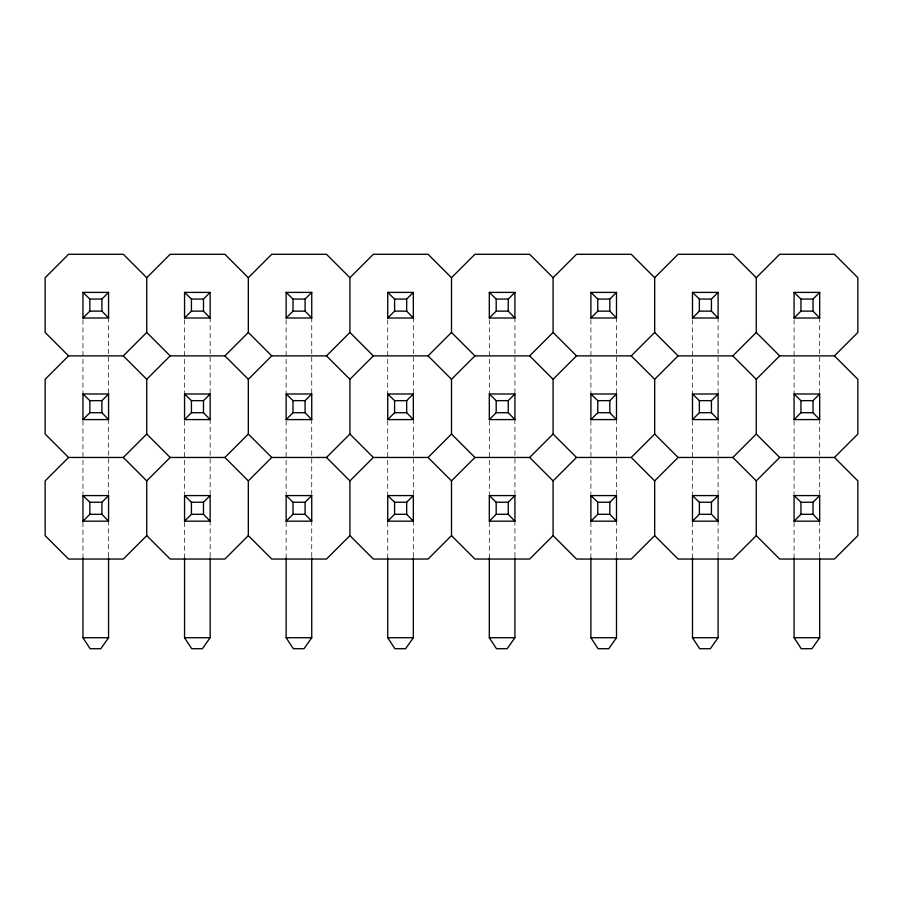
<?xml version="1.0" encoding="UTF-8"?>
<svg xmlns="http://www.w3.org/2000/svg" width="903" height="903" viewBox="0 0 903 903"><rect width="100%" height="100%" fill="white"/><g stroke="black" fill="none" stroke-linecap="round" stroke-linejoin="round"><path stroke-width="0.68" stroke-dasharray="4.51 3.39" d="M819.676 317.563L819.676 393.031M819.676 419.15L819.676 494.505M819.676 520.738L819.676 558.054M794.076 319.73L794.076 393.031M794.076 420.753L794.076 494.505M794.076 522.194L794.076 558.054M718.088 317.563L718.088 393.031M718.088 419.15L718.088 494.505M718.088 520.738L718.088 558.054M692.488 319.73L692.488 393.031M692.488 420.753L692.488 494.505M692.488 522.194L692.488 558.054M616.501 317.563L616.501 393.031M616.501 419.15L616.501 494.505M616.501 520.738L616.501 558.054M590.901 319.73L590.901 393.031M590.901 420.753L590.901 494.505M590.901 522.194L590.901 558.054M514.913 317.563L514.913 393.031M514.913 419.15L514.913 494.505M514.913 520.738L514.913 558.054M489.313 319.73L489.313 393.031M489.313 420.753L489.313 494.505M489.313 522.194L489.313 558.054M413.326 317.563L413.326 393.031M413.326 419.15L413.326 494.505M413.326 520.738L413.326 558.054M387.726 319.73L387.726 393.031M387.726 420.753L387.726 494.505M387.726 522.194L387.726 558.054M311.738 317.563L311.738 393.031M311.738 419.15L311.738 494.505M311.738 520.738L311.738 558.054M286.138 319.73L286.138 393.031M286.138 420.753L286.138 494.505M286.138 522.194L286.138 558.054M210.151 317.563L210.151 393.031M210.151 419.15L210.151 494.505M210.151 520.738L210.151 558.054M184.551 319.73L184.551 393.031M184.551 420.753L184.551 494.505M184.551 522.194L184.551 558.054M108.563 317.563L108.563 393.031M108.563 419.15L108.563 494.505M108.563 520.738L108.563 558.054M82.963 319.73L82.963 393.031M82.963 420.753L82.963 494.505M82.963 522.194L82.963 558.054"/><path stroke-width="1.35" d="M108.563 558.054L108.563 637.721L100.82 648.715L90.131 648.715L82.963 637.721L82.963 558.054M210.151 558.054L210.151 637.721L202.407 648.715L191.718 648.715L184.551 637.721L184.551 558.054M311.738 558.054L311.738 637.721L303.995 648.715L293.306 648.715L286.138 637.721L286.138 558.054M413.326 558.054L413.326 637.721L405.582 648.715L394.893 648.715L387.726 637.721L387.726 558.054M514.913 558.054L514.913 637.721L507.17 648.715L496.481 648.715L489.313 637.721L489.313 558.054M616.501 558.054L616.501 637.721L608.757 648.715L598.068 648.715L590.901 637.721L590.901 558.054M718.088 558.054L718.088 637.721L710.345 648.715L699.656 648.715L692.488 637.721L692.488 558.054M819.676 558.054L819.676 637.721L811.932 648.715L801.243 648.715L794.076 637.721L794.076 558.054M82.963 318.003L89.837 311.129L101.904 311.129L108.563 318.003L82.963 318.003L82.963 292.403L108.563 292.403L108.563 318.003M101.904 311.129L101.904 299.062L108.563 292.403M68.572 355.872L45.15 379.294L45.15 434.038L68.572 457.46L123.316 457.46L146.737 434.038L146.737 379.294L123.316 355.872L68.572 355.872L45.15 332.451L45.15 277.706L68.572 254.285L123.316 254.285L146.737 277.706L146.737 332.451L170.159 355.872L224.903 355.872L248.325 379.294L248.325 434.038L224.903 457.46L170.159 457.46L146.737 480.881L146.737 535.626L123.316 559.047L68.572 559.047L45.15 535.626L45.15 480.881L68.572 457.46M146.737 277.706L170.159 254.285L224.903 254.285L248.325 277.706L248.325 332.451L224.903 355.872M123.316 355.872L146.737 332.451M82.963 419.59L89.837 412.716L101.904 412.716L108.563 419.59L82.963 419.59L82.963 393.99L108.563 393.99L108.563 419.59M101.904 412.716L101.904 400.65L108.563 393.99M184.551 318.003L191.425 311.129L203.491 311.129L210.151 318.003L184.551 318.003L184.551 292.403L210.151 292.403L210.151 318.003M203.491 311.129L203.491 299.062L210.151 292.403M146.737 379.294L170.159 355.872M248.325 277.706L271.747 254.285L326.491 254.285L349.912 277.706L349.912 332.451L326.491 355.872L271.747 355.872L248.325 379.294M82.963 521.178L89.837 514.304L101.904 514.304L108.563 521.178L82.963 521.178L82.963 495.578L108.563 495.578L108.563 521.178M101.904 514.304L101.904 502.237L108.563 495.578M184.551 419.59L191.425 412.716L203.491 412.716L210.151 419.59L184.551 419.59L184.551 393.99L210.151 393.99L210.151 419.59M203.491 412.716L203.491 400.65L210.151 393.99M286.138 318.003L293.012 311.129L305.079 311.129L311.738 318.003L286.138 318.003L286.138 292.403L311.738 292.403L311.738 318.003M305.079 311.129L305.079 299.062L311.738 292.403M349.912 277.706L373.334 254.285L428.078 254.285L451.5 277.706L451.5 332.451L428.078 355.872L373.334 355.872L349.912 379.294L349.912 434.038L326.491 457.46L271.747 457.46L248.325 480.881L248.325 535.626L224.903 559.047L170.159 559.047L146.737 535.626M184.551 521.178L191.425 514.304L203.491 514.304L210.151 521.178L184.551 521.178L184.551 495.578L210.151 495.578L210.151 521.178M184.551 495.578L191.425 502.237L203.491 502.237L210.151 495.578M286.138 419.59L293.012 412.716L305.079 412.716L311.738 419.59L286.138 419.59L286.138 393.99L311.738 393.99L311.738 419.59M305.079 412.716L305.079 400.65L311.738 393.99M387.726 318.003L394.6 311.129L394.6 299.062L387.726 292.403L387.726 318.003L413.326 318.003L413.326 292.403L387.726 292.403M413.326 318.003L406.666 311.129L406.666 299.062L413.326 292.403M451.5 277.706L474.922 254.285L529.666 254.285L553.087 277.706L553.087 332.451L529.666 355.872L474.922 355.872L451.5 379.294L451.5 434.038L428.078 457.46L373.334 457.46L349.912 480.881L349.912 535.626L326.491 559.047L271.747 559.047L248.325 535.626M286.138 521.178L293.012 514.304L305.079 514.304L311.738 521.178L286.138 521.178L286.138 495.578L311.738 495.578L311.738 521.178M286.138 495.578L293.012 502.237L305.079 502.237L311.738 495.578M387.726 419.59L394.6 412.716L406.666 412.716L413.326 419.59L387.726 419.59L387.726 393.99L413.326 393.99L413.326 419.59M387.726 393.99L394.6 400.65L406.666 400.65L413.326 393.99M489.313 318.003L496.187 311.129L496.187 299.062L489.313 292.403L489.313 318.003L514.913 318.003L514.913 292.403L489.313 292.403M514.913 318.003L508.254 311.129L508.254 299.062L514.913 292.403M553.087 277.706L576.509 254.285L631.253 254.285L654.675 277.706L654.675 332.451L631.253 355.872L576.509 355.872L553.087 379.294L553.087 434.038L529.666 457.46L474.922 457.46L451.5 434.038M387.726 521.178L394.6 514.304L406.666 514.304L413.326 521.178L387.726 521.178L387.726 495.578L413.326 495.578L413.326 521.178M387.726 495.578L394.6 502.237L406.666 502.237L413.326 495.578M489.313 419.59L496.187 412.716L508.254 412.716L514.913 419.59L489.313 419.59L489.313 393.99L514.913 393.99L514.913 419.59M489.313 393.99L496.187 400.65L508.254 400.65L514.913 393.99M590.901 318.003L597.775 311.129L609.841 311.129L616.501 318.003L590.901 318.003L590.901 292.403L616.501 292.403L616.501 318.003M609.841 311.129L609.841 299.062L616.501 292.403M349.912 535.626L373.334 559.047L428.078 559.047L451.5 535.626L451.5 480.881L474.922 457.46M654.675 277.706L678.097 254.285L732.841 254.285L756.262 277.706L756.262 332.451L732.841 355.872L678.097 355.872L654.675 379.294L654.675 434.038L631.253 457.46L576.509 457.46L553.087 480.881L553.087 535.626L529.666 559.047L474.922 559.047L451.5 535.626M489.313 521.178L496.187 514.304L508.254 514.304L514.913 521.178L489.313 521.178L489.313 495.578L514.913 495.578L514.913 521.178M489.313 495.578L496.187 502.237L508.254 502.237L514.913 495.578M590.901 419.59L597.775 412.716L609.841 412.716L616.501 419.59L590.901 419.59L590.901 393.99L616.501 393.99L616.501 419.59M590.901 393.99L597.775 400.65L609.841 400.65L616.501 393.99M692.488 318.003L699.362 311.129L711.429 311.129L718.088 318.003L692.488 318.003L692.488 292.403L718.088 292.403L718.088 318.003M711.429 311.129L711.429 299.062L718.088 292.403M756.262 277.706L779.684 254.285L834.428 254.285L857.85 277.706L857.85 332.451L834.428 355.872L779.684 355.872L756.262 379.294L756.262 434.038L732.841 457.46L678.097 457.46L654.675 480.881L654.675 535.626L631.253 559.047L576.509 559.047L553.087 535.626M590.901 521.178L597.775 514.304L609.841 514.304L616.501 521.178L590.901 521.178L590.901 495.578L616.501 495.578L616.501 521.178M590.901 495.578L597.775 502.237L609.841 502.237L616.501 495.578M692.488 419.59L699.362 412.716L711.429 412.716L718.088 419.59L692.488 419.59L692.488 393.99L718.088 393.99L718.088 419.59M711.429 412.716L711.429 400.65L718.088 393.99M794.076 318.003L800.95 311.129L800.95 299.062L794.076 292.403L794.076 318.003L819.676 318.003L819.676 292.403L794.076 292.403M819.676 318.003L813.016 311.129L813.016 299.062L819.676 292.403M692.488 521.178L699.362 514.304L711.429 514.304L718.088 521.178L692.488 521.178L692.488 495.578L718.088 495.578L718.088 521.178M711.429 514.304L711.429 502.237L718.088 495.578M794.076 419.59L800.95 412.716L800.95 400.65L794.076 393.99L794.076 419.59L819.676 419.59L819.676 393.99L794.076 393.99M819.676 419.59L813.016 412.716L813.016 400.65L819.676 393.99M654.675 535.626L678.097 559.047L732.841 559.047L756.262 535.626L756.262 480.881L779.684 457.46L834.428 457.46L857.85 434.038L857.85 379.294L834.428 355.872M794.076 521.178L800.95 514.304L800.95 502.237L794.076 495.578L794.076 521.178L819.676 521.178L819.676 495.578L794.076 495.578M819.676 521.178L813.016 514.304L813.016 502.237L819.676 495.578M82.963 292.403L89.837 299.062L101.904 299.062M184.551 292.403L191.425 299.062L203.491 299.062M286.138 292.403L293.012 299.062L305.079 299.062M394.6 299.062L406.666 299.062M496.187 299.062L508.254 299.062M590.901 292.403L597.775 299.062L609.841 299.062M692.488 292.403L699.362 299.062L711.429 299.062M800.95 299.062L813.016 299.062M394.6 311.129L406.666 311.129M496.187 311.129L508.254 311.129M800.95 311.129L813.016 311.129M82.963 393.99L89.837 400.65L101.904 400.65M184.551 393.99L191.425 400.65L203.491 400.65M286.138 393.99L293.012 400.65L305.079 400.65M692.488 393.99L699.362 400.65L711.429 400.65M800.95 400.65L813.016 400.65M800.95 412.716L813.016 412.716M82.963 495.578L89.837 502.237L101.904 502.237M692.488 495.578L699.362 502.237L711.429 502.237M800.95 502.237L813.016 502.237M800.95 514.304L813.016 514.304M82.963 637.721L108.563 637.721M184.551 637.721L210.151 637.721M286.138 637.721L311.738 637.721M387.726 637.721L413.326 637.721M489.313 637.721L514.913 637.721M590.901 637.721L616.501 637.721M692.488 637.721L718.088 637.721M794.076 637.721L819.676 637.721M756.262 332.451L779.684 355.872M732.841 355.872L756.262 379.294M834.428 457.46L857.85 480.881L857.85 535.626L834.428 559.047L779.684 559.047L756.262 535.626M654.675 332.451L678.097 355.872M756.262 434.038L779.684 457.46M631.253 355.872L654.675 379.294M732.841 457.46L756.262 480.881M553.087 332.451L576.509 355.872M654.675 434.038L678.097 457.46M529.666 355.872L553.087 379.294M631.253 457.46L654.675 480.881M451.5 332.451L474.922 355.872M553.087 434.038L576.509 457.46M428.078 355.872L451.5 379.294M529.666 457.46L553.087 480.881M349.912 332.451L373.334 355.872M326.491 355.872L349.912 379.294M428.078 457.46L451.5 480.881M248.325 332.451L271.747 355.872M349.912 434.038L373.334 457.46M326.491 457.46L349.912 480.881M248.325 434.038L271.747 457.46M224.903 457.46L248.325 480.881M146.737 434.038L170.159 457.46M123.316 457.46L146.737 480.881M699.362 299.062L699.362 311.129M699.362 400.65L699.362 412.716M699.362 502.237L699.362 514.304M609.841 400.65L609.841 412.716M609.841 502.237L609.841 514.304M597.775 299.062L597.775 311.129M597.775 400.65L597.775 412.716M597.775 502.237L597.775 514.304M508.254 400.65L508.254 412.716M508.254 502.237L508.254 514.304M496.187 400.65L496.187 412.716M496.187 502.237L496.187 514.304M406.666 400.65L406.666 412.716M406.666 502.237L406.666 514.304M394.6 400.65L394.6 412.716M394.6 502.237L394.6 514.304M305.079 502.237L305.079 514.304M293.012 299.062L293.012 311.129M293.012 400.65L293.012 412.716M293.012 502.237L293.012 514.304M203.491 502.237L203.491 514.304M191.425 299.062L191.425 311.129M191.425 400.65L191.425 412.716M191.425 502.237L191.425 514.304M89.837 299.062L89.837 311.129M89.837 400.65L89.837 412.716M89.837 502.237L89.837 514.304"/></g></svg>
